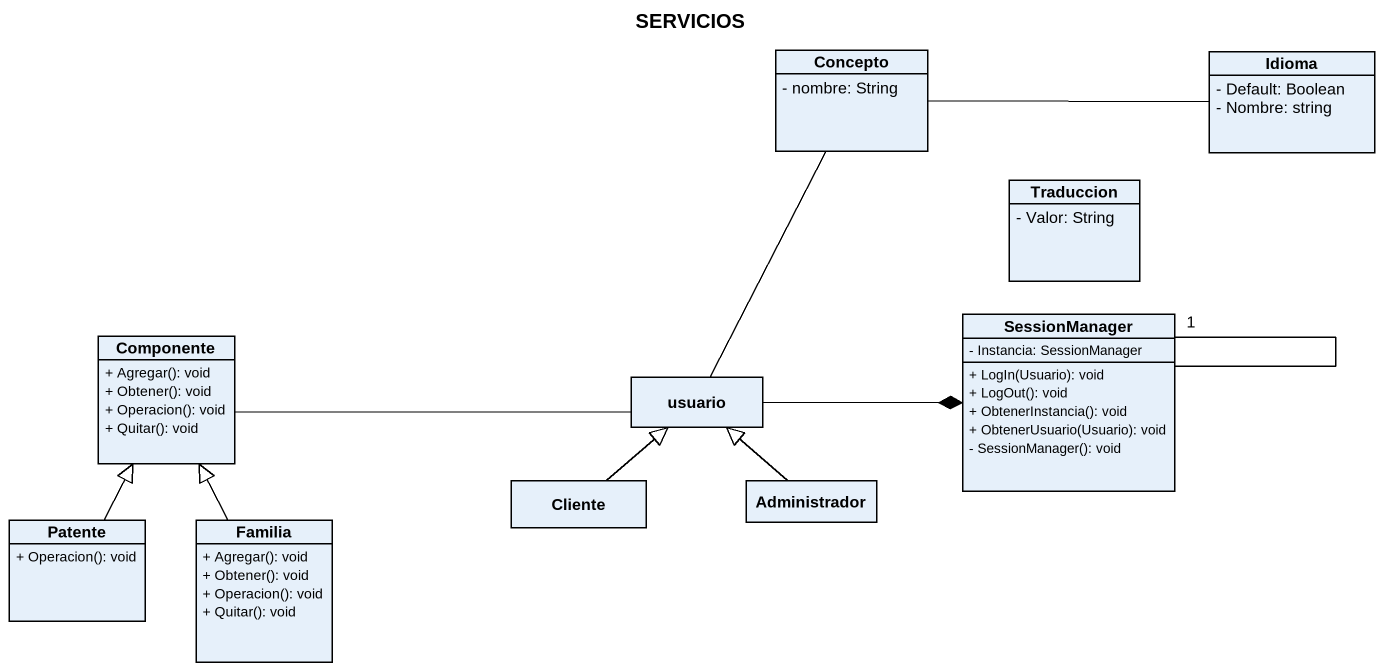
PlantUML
@startuml
title SERVICIOS
hide circle
hide empty members
skinparam classAttributeIconSize 0
class Concepto {
  - nombre: String
}
class Idioma {
  - Default: Boolean
  - Nombre: string
}
class Traduccion {
  - Valor: String
}
class SessionManager {
  - Instancia: SessionManager
  + LogIn(Usuario): void
  + LogOut(): void
  + ObtenerInstancia(): void
  + ObtenerUsuario(Usuario): void
  - SessionManager(): void
}
class Componente {
  + Agregar(): void
  + Obtener(): void
  + Operacion(): void
  + Quitar(): void
}
class usuario
class Patente {
  + Operacion(): void
}
class Familia {
  + Agregar(): void
  + Obtener(): void
  + Operacion(): void
  + Quitar(): void
}
class Cliente
class Administrador
Idioma -left- Concepto
SessionManager -- "1" SessionManager
usuario -up- Concepto
usuario -right-* SessionManager
usuario -left- Componente
Patente -up-|> Componente
Familia -up-|> Componente
Cliente -up-|> usuario
Administrador -up-|> usuario
@enduml
